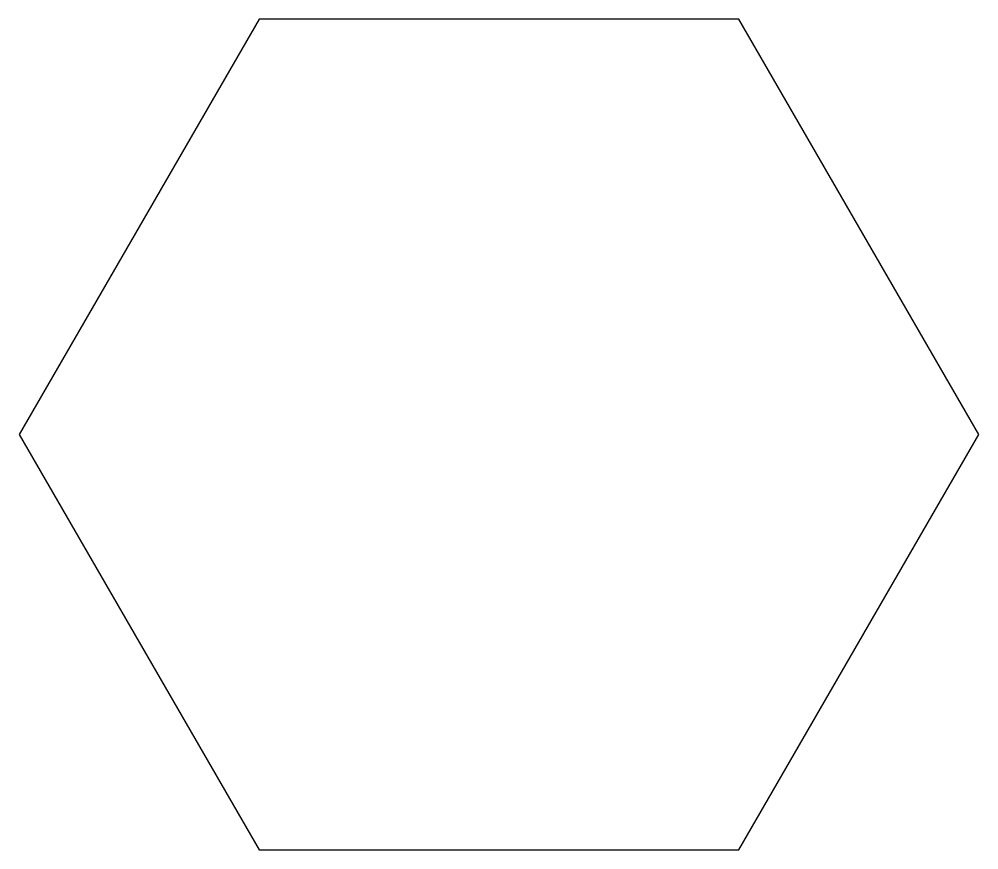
# Model space of a CAD drawing. Header units: millimetres. Extents: x -10 to 10, y -8.7 to 8.7.
import ezdxf

# ---------------------------------------------------------------- set-up
doc = ezdxf.new("R2010")
doc.units = ezdxf.units.MM

msp = doc.modelspace()

# ---------------------------------------------------------------- linework, layer by layer
msp.add_lwpolyline([(-5, 8.66), (-10, 0), (-5, -8.66), (5, -8.66), (10, 0), (5, 8.66)], close=True)

doc.saveas('drawing.dxf')
